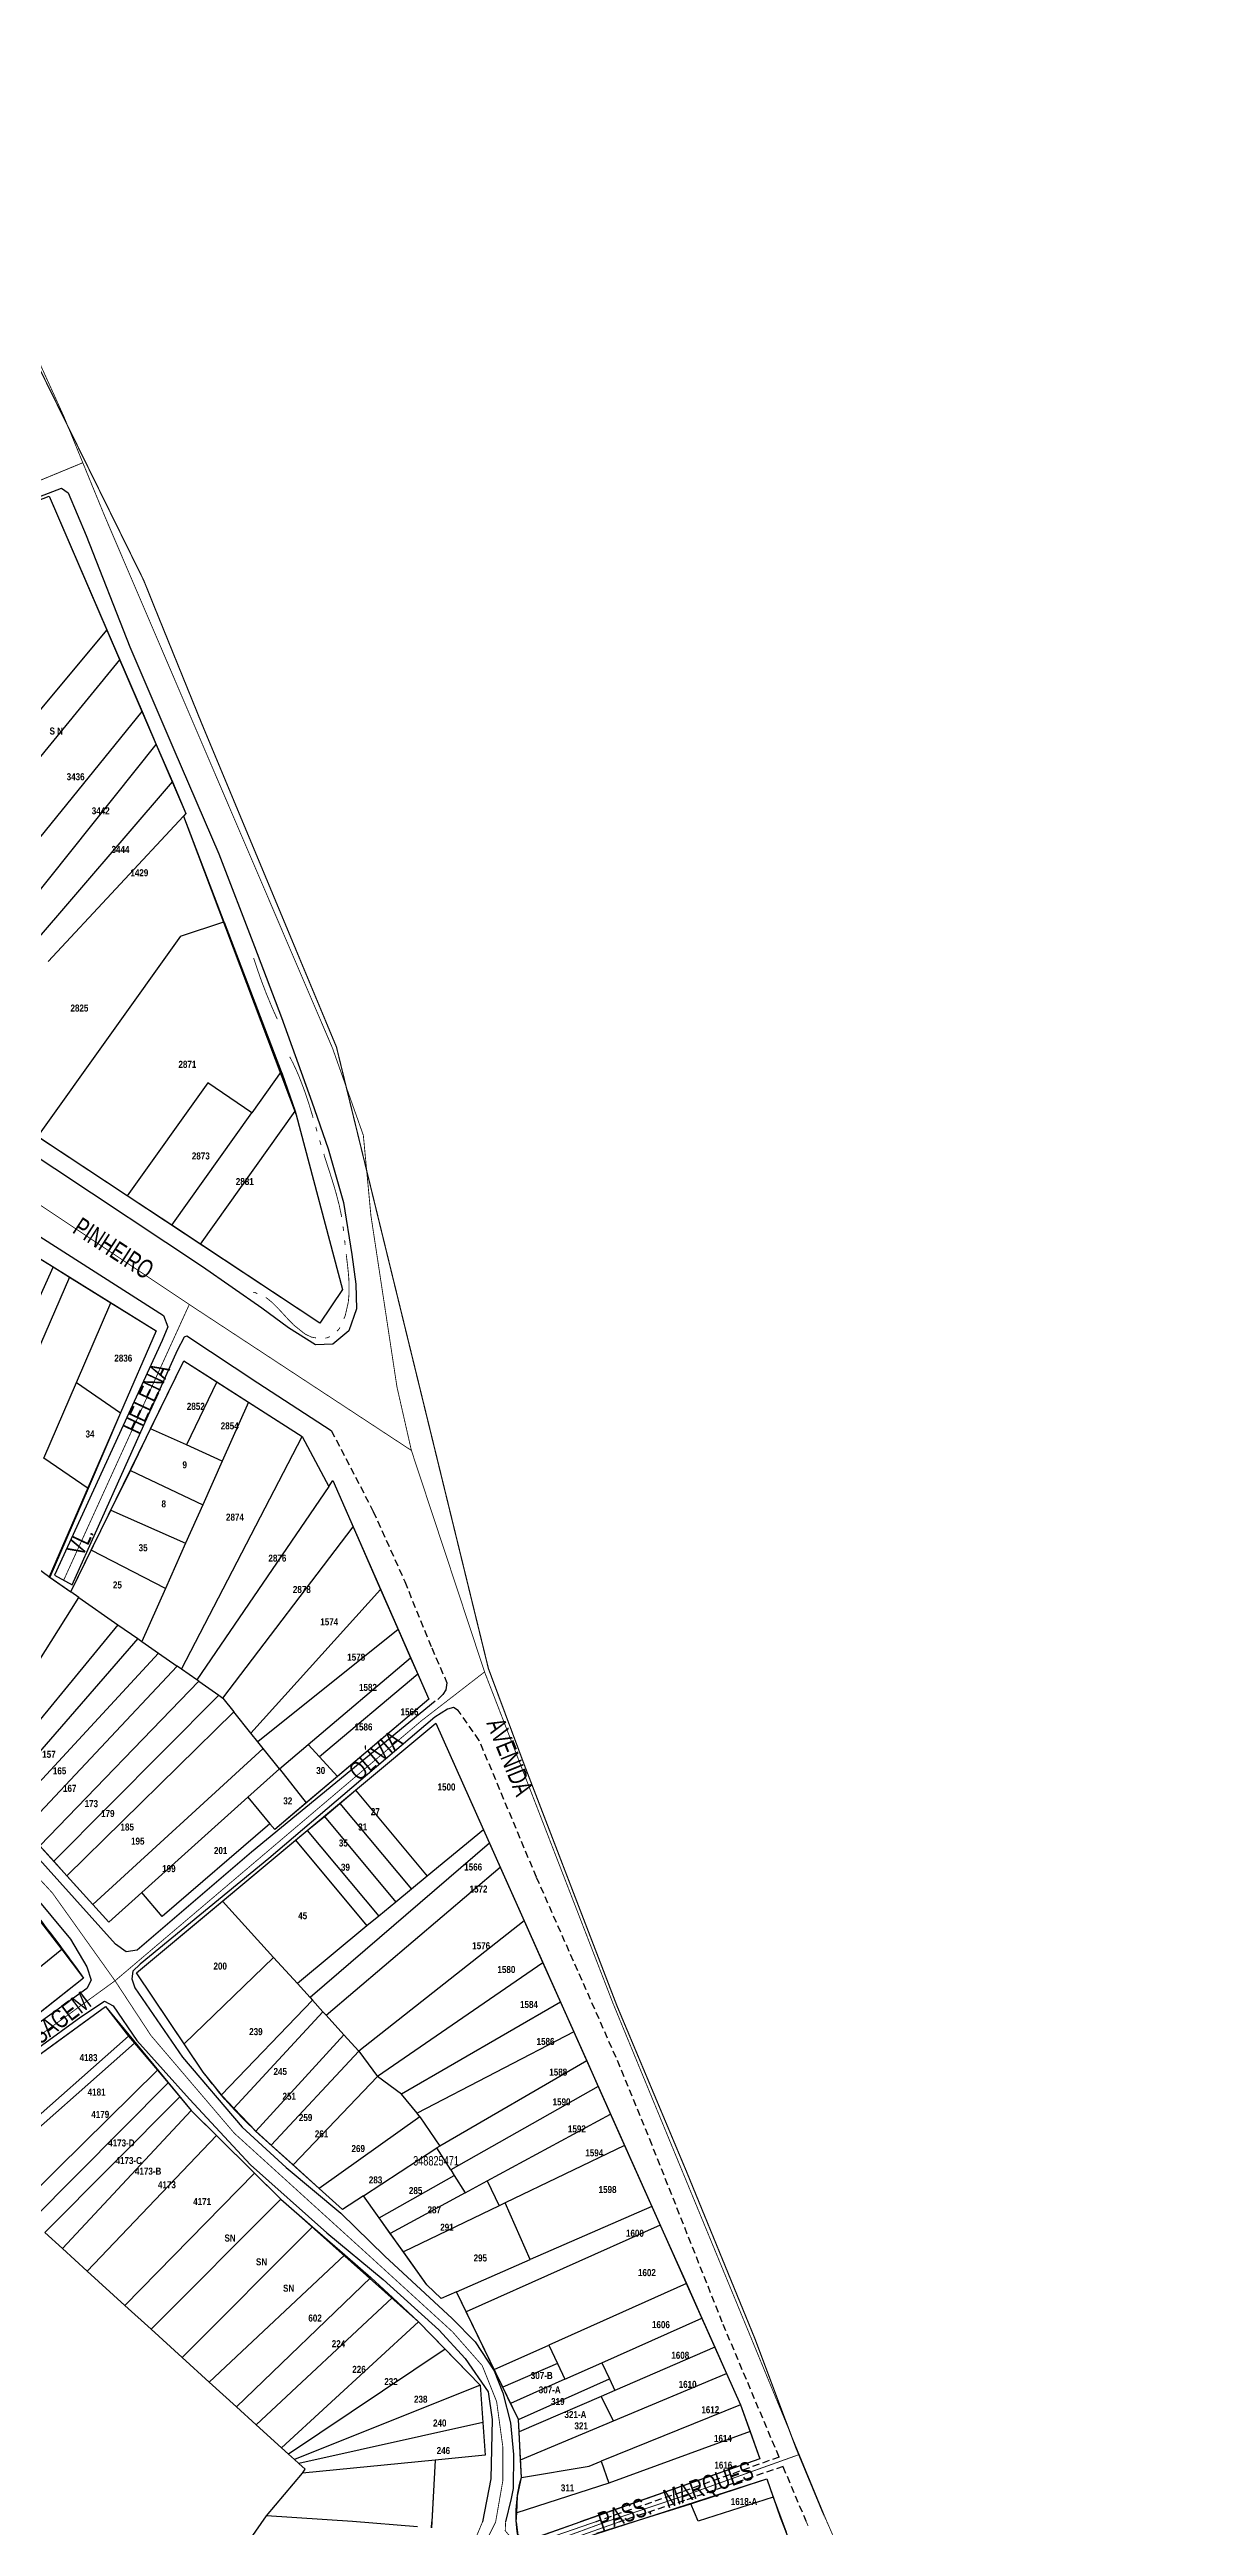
# Model space of a CAD drawing. Extents: x 203136 to 205923, y 4839890 to 4842982.
# Drawn here: x 205554 to 205796, y 4841048 to 4841577 of the extents above; entities that cross this region are included whole.
import ezdxf
from ezdxf.enums import TextEntityAlignment as Align

# ---------------------------------------------------------------- set-up
doc = ezdxf.new("R2010")
doc.units = 0
doc.header["$LTSCALE"] = 1.5
doc.header["$MEASUREMENT"] = 0
doc.linetypes.add('TRACO_15', pattern=[3, 2, -1])
for name, color, linetype in [('CD_MALHA_LOTES', 40, 'CONTINUOUS'), ('CD_TXT_QUADRA', 7, 'CONTINUOUS'), ('HD-VALAS-DRENOS', 170, 'CONTINUOUS'), ('LM-LIM-SETOR-FISCAL', 7, 'CONTINUOUS'), ('RU-QUADRAS', 210, 'CONTINUOUS'), ('SV-EIXO-RUA-N-PAV', 6, 'CONTINUOUS'), ('SV-EIXO-RUA-PAV', 20, 'CONTINUOUS'), ('SV-RUA-PAVIM-S-GUIA-C-GUIA', 7, 'CONTINUOUS'), ('SV-TXT-RUA-PAV-S-GUIA-C-GUIA', 7, 'CONTINUOUS'), ('Th_NmrPort', 1, 'CONTINUOUS')]:
    doc.layers.add(name, color=color, linetype=linetype)
doc.styles.add('3488-25-2D_TXT$0$ARIAL', font='ARIAL.TTF')
doc.styles.add('ARIAL', font='ARIAL.TTF')
doc.styles.get("Standard").update_dxf_attribs({"font": 'swisscbo.ttf'})
doc.linetypes.add('Limite', pattern='A,20,-3,[130,ltypeshp.shx,S=6.35,R=0,X=0,Y=0],-3,20', length=46)

msp = doc.modelspace()

# ---------------------------------------------------------------- linework, layer by layer
at = {"layer": 'CD_MALHA_LOTES', "linetype": 'Continuous'}
for p, q in [((205553.97, 4841481.73), (205566.27, 4841453.2)), ((205566.27, 4841453.2), (205549.13, 4841432.65)), ((205566.27, 4841453.2), (205569.02, 4841446.8)), ((205539.4, 4841410.57), (205569.02, 4841446.8)), ((205569.02, 4841446.8), (205573.81, 4841435.71)), ((205545.25, 4841400.5), (205573.81, 4841435.71)), ((205573.81, 4841435.71), (205576.83, 4841428.7)), ((205544.88, 4841388.62), (205576.83, 4841428.7)), ((205576.83, 4841428.7), (205580.27, 4841420.72)), ((205549.79, 4841385.18), (205580.27, 4841420.72)), ((205580.27, 4841420.72), (205583.17, 4841413.97)), ((205583.17, 4841413.97), (205582.65, 4841413.41)), ((205553.77, 4841382.4), (205582.65, 4841413.41)), ((205582.65, 4841413.41), (205591.26, 4841390.85)), ((205582, 4841387.76), (205551.48, 4841345.03)), ((205582, 4841387.76), (205591.26, 4841390.85)), ((205591.26, 4841390.85), (205591.3, 4841390.75)), ((205591.3, 4841390.75), (205603.52, 4841358.89)), ((205587.8, 4841356.51), (205570.62, 4841332.39)), ((205597.25, 4841350.1), (205587.8, 4841356.51)), ((205603.52, 4841358.89), (205597.25, 4841350.1)), ((205603.52, 4841358.89), (205603.69, 4841358.44)), ((205603.69, 4841358.44), (205606.45, 4841350.44)), ((205580.16, 4841326.1), (205597.25, 4841350.1)), ((205586.24, 4841322.08), (205606.45, 4841350.44)), ((205606.45, 4841350.44), (205606.71, 4841349.68)), ((205570.62, 4841332.39), (205551.48, 4841345.03)), ((205606.71, 4841349.68), (205616.57, 4841312.39)), ((205580.16, 4841326.1), (205570.62, 4841332.39)), ((205586.24, 4841322.08), (205580.16, 4841326.1)), ((205545.45, 4841323.01), (205554.8, 4841317.2)), ((205611.76, 4841305.23), (205586.24, 4841322.08)), ((205554.8, 4841317.2), (205532.13, 4841267.01)), ((205558.29, 4841315.03), (205536.18, 4841264.06)), ((205554.8, 4841317.2), (205558.29, 4841315.03)), ((205558.29, 4841315.03), (205567.15, 4841309.52)), ((205559.79, 4841292.5), (205567.15, 4841309.52)), ((205567.15, 4841309.52), (205576.78, 4841303.54)), ((205616.57, 4841312.39), (205611.76, 4841305.23)), ((205576.78, 4841303.54), (205569.22, 4841286.04)), ((205552.83, 4841276.38), (205559.79, 4841292.5)), ((205559.79, 4841292.5), (205569.22, 4841286.04)), ((205575.61, 4841282.63), (205582.71, 4841297.16)), ((205582.71, 4841297.16), (205589.76, 4841292.66)), ((205589.76, 4841292.66), (205583.26, 4841279.2)), ((205589.76, 4841292.66), (205596.5, 4841288.35)), ((205596.5, 4841288.35), (205590.91, 4841275.77)), ((205596.5, 4841288.35), (205607.98, 4841281.02)), ((205569.22, 4841286.04), (205562.26, 4841269.93)), ((205571.29, 4841273.78), (205575.61, 4841282.63)), ((205583.26, 4841279.2), (205575.61, 4841282.63)), ((205562.26, 4841269.93), (205552.83, 4841276.38)), ((205582.18, 4841231.37), (205607.98, 4841281.02)), ((205590.91, 4841275.77), (205583.26, 4841279.2)), ((205607.98, 4841281.02), (205613.68, 4841270.36)), ((205567.14, 4841265.28), (205571.29, 4841273.78)), ((205571.29, 4841273.78), (205586.75, 4841266.44)), ((205590.91, 4841275.77), (205586.75, 4841266.44)), ((205613.68, 4841270.36), (205614.53, 4841271.59)), ((205614.53, 4841271.59), (205618.85, 4841261.74)), ((205562.26, 4841269.93), (205554.07, 4841250.99)), ((205586.75, 4841266.44), (205583.09, 4841258.21)), ((205613.68, 4841270.36), (205585.47, 4841229.08)), ((205562.96, 4841256.72), (205567.14, 4841265.28)), ((205567.14, 4841265.28), (205583.09, 4841258.21)), ((205591.04, 4841225.19), (205618.85, 4841261.74)), ((205618.85, 4841261.74), (205624.72, 4841248.36)), ((205558.61, 4841247.82), (205562.96, 4841256.72)), ((205578.8, 4841248.58), (205562.96, 4841256.72)), ((205583.09, 4841258.21), (205578.8, 4841248.58)), ((205550.81, 4841253.37), (205554.07, 4841250.99)), ((205554.07, 4841250.99), (205558.61, 4841247.82)), ((205537.19, 4841209.98), (205560.28, 4841246.66)), ((205560.28, 4841246.66), (205558.61, 4841247.82)), ((205560.28, 4841246.66), (205568.63, 4841240.83)), ((205578.8, 4841248.58), (205573.76, 4841237.25)), ((205624.72, 4841248.36), (205597.04, 4841217.67)), ((205624.72, 4841248.36), (205628.47, 4841239.82)), ((205568.63, 4841240.83), (205540.37, 4841206.47)), ((205568.63, 4841240.83), (205572.86, 4841237.88)), ((205628.47, 4841239.82), (205598.52, 4841215.81)), ((205628.47, 4841239.82), (205631.13, 4841233.75)), ((205572.86, 4841237.88), (205542.99, 4841203.56)), ((205545.72, 4841200.54), (205577.28, 4841234.79)), ((205572.86, 4841237.88), (205573.76, 4841237.25)), ((205573.76, 4841237.25), (205577.28, 4841234.79)), ((205577.28, 4841234.79), (205581.29, 4841232)), ((205581.29, 4841232), (205548.7, 4841197.24)), ((205551.95, 4841193.66), (205585.9, 4841228.78)), ((205582.18, 4841231.37), (205581.29, 4841232)), ((205585.47, 4841229.08), (205582.18, 4841231.37)), ((205585.9, 4841228.78), (205585.47, 4841229.08)), ((205585.9, 4841228.78), (205590.21, 4841225.77)), ((205609.28, 4841215.29), (205631.13, 4841233.75)), ((205632.66, 4841230.27), (205611.65, 4841212.67)), ((205631.13, 4841233.75), (205632.66, 4841230.27)), ((205632.66, 4841230.27), (205635, 4841224.94)), ((205590.21, 4841225.77), (205554.93, 4841190.36)), ((205590.21, 4841225.77), (205591.04, 4841225.19)), ((205591.04, 4841225.19), (205593.41, 4841222.22)), ((205635, 4841224.94), (205615.48, 4841208.44)), ((205593.41, 4841222.22), (205557.74, 4841187.25)), ((205597.04, 4841217.67), (205593.41, 4841222.22)), ((205619.39, 4841205.5), (205636.53, 4841219.79)), ((205636.53, 4841219.79), (205646.68, 4841197.09)), ((205599.64, 4841214.41), (205563.29, 4841181.11)), ((205598.52, 4841215.81), (205597.04, 4841217.67)), ((205599.64, 4841214.41), (205598.52, 4841215.81)), ((205603.1, 4841210.07), (205599.64, 4841214.41)), ((205603.1, 4841210.07), (205609.28, 4841215.29)), ((205611.65, 4841212.67), (205609.28, 4841215.29)), ((205615.48, 4841208.44), (205611.65, 4841212.67)), ((205596.36, 4841204.02), (205603.1, 4841210.07)), ((205603.1, 4841210.07), (205608.86, 4841202.85)), ((205615.48, 4841208.44), (205608.86, 4841202.85)), ((205573.76, 4841183.7), (205596.36, 4841204.02)), ((205596.36, 4841204.02), (205601.09, 4841198.37)), ((205608.86, 4841202.85), (205602.12, 4841197.15)), ((205612.71, 4841199.93), (205616, 4841202.68)), ((205616, 4841202.68), (205619.39, 4841205.5)), ((205616, 4841202.68), (205631.28, 4841184.36)), ((205619.39, 4841205.5), (205634.68, 4841187.17)), ((205601.09, 4841198.37), (205578.08, 4841178.55)), ((205602.12, 4841197.15), (205601.09, 4841198.37)), ((205606.57, 4841194.82), (205609.07, 4841196.9)), ((205609.07, 4841196.9), (205612.71, 4841199.93)), ((205609.07, 4841196.9), (205624.31, 4841178.61)), ((205612.71, 4841199.93), (205627.97, 4841181.63)), ((205646.68, 4841197.09), (205634.68, 4841187.17)), ((205646.68, 4841197.09), (205647.95, 4841194.24)), ((205554.93, 4841190.36), (205551.95, 4841193.66)), ((205590.98, 4841181.82), (205606.57, 4841194.82)), ((205606.57, 4841194.82), (205621.81, 4841176.54)), ((205647.95, 4841194.24), (205609.68, 4841161.25)), ((205647.95, 4841194.24), (205650.24, 4841189.12)), ((205557.74, 4841187.25), (205554.93, 4841190.36)), ((205563.29, 4841181.11), (205557.74, 4841187.25)), ((205613.11, 4841157.47), (205650.24, 4841189.12)), ((205634.68, 4841187.17), (205631.28, 4841184.36)), ((205650.24, 4841189.12), (205655.36, 4841177.67)), ((205566.69, 4841177.35), (205563.29, 4841181.11)), ((205573.76, 4841183.7), (205566.69, 4841177.35)), ((205572.63, 4841166.53), (205590.98, 4841181.82)), ((205578.08, 4841178.55), (205573.76, 4841183.7)), ((205590.98, 4841181.82), (205601.88, 4841169.83)), ((205627.97, 4841181.63), (205624.31, 4841178.61)), ((205631.28, 4841184.36), (205627.97, 4841181.63)), ((205552.1, 4841177.45), (205556.66, 4841171.49)), ((205621.81, 4841176.54), (205606.94, 4841164.25)), ((205655.36, 4841177.67), (205620.05, 4841149.82)), ((205624.31, 4841178.61), (205621.81, 4841176.54)), ((205655.36, 4841177.67), (205659.37, 4841168.7)), ((205556.66, 4841171.49), (205530.78, 4841150.6)), ((205556.66, 4841171.49), (205561.31, 4841165.41)), ((205561.31, 4841165.41), (205536.45, 4841145.76)), ((205582.79, 4841151.42), (205572.63, 4841166.53)), ((205601.88, 4841169.83), (205582.79, 4841151.42)), ((205606.94, 4841164.25), (205601.88, 4841169.83)), ((205659.37, 4841168.7), (205624.05, 4841144.41)), ((205659.37, 4841168.7), (205663.15, 4841160.25)), ((205590.74, 4841140.47), (205610.17, 4841160.71)), ((205606.94, 4841164.25), (205609.68, 4841161.25)), ((205609.68, 4841161.25), (205610.17, 4841160.71)), ((205610.17, 4841160.71), (205612.4, 4841158.25)), ((205663.15, 4841160.25), (205629.16, 4841140.61)), ((205663.15, 4841160.25), (205665.97, 4841153.94)), ((205538.7, 4841139.51), (205565.95, 4841159.32)), ((205565.95, 4841159.32), (205570.93, 4841153.05)), ((205612.4, 4841158.25), (205593.41, 4841137.62)), ((205612.4, 4841158.25), (205613.11, 4841157.47)), ((205613.11, 4841157.47), (205616.88, 4841153.33)), ((205539.92, 4841123.01), (205572.18, 4841151.56)), ((205570.93, 4841153.05), (205546.65, 4841131.57)), ((205570.93, 4841153.05), (205572.18, 4841151.56)), ((205572.18, 4841151.56), (205577.06, 4841145.75)), ((205586.86, 4841145.37), (205582.79, 4841151.42)), ((205616.88, 4841153.33), (205598.1, 4841132.72)), ((205601.38, 4841129.76), (205620.05, 4841149.82)), ((205620.05, 4841149.82), (205616.88, 4841153.33)), ((205620.05, 4841149.82), (205624.05, 4841144.41)), ((205665.97, 4841153.94), (205632.52, 4841136.56)), ((205665.97, 4841153.94), (205668.74, 4841147.73)), ((205577.06, 4841145.75), (205555.86, 4841124.87)), ((205577.06, 4841145.75), (205579.33, 4841143.06)), ((205590.74, 4841140.47), (205586.86, 4841145.37)), ((205624.05, 4841144.41), (205606.03, 4841125.57)), ((205629.16, 4841140.61), (205624.05, 4841144.41)), ((205668.74, 4841147.73), (205637.35, 4841129.56)), ((205668.74, 4841147.73), (205671.17, 4841142.3)), ((205579.33, 4841143.06), (205550.16, 4841113.71)), ((205581.82, 4841140.1), (205553.02, 4841111.11)), ((205579.33, 4841143.06), (205581.82, 4841140.1)), ((205581.82, 4841140.1), (205584.3, 4841137.15)), ((205590.94, 4841140.22), (205590.74, 4841140.47)), ((205593.41, 4841137.62), (205590.94, 4841140.22)), ((205632.52, 4841136.56), (205629.16, 4841140.61)), ((205671.17, 4841142.3), (205639.7, 4841124.46)), ((205671.17, 4841142.3), (205673.82, 4841136.37)), ((205584.3, 4841137.15), (205556.79, 4841107.69)), ((205584.3, 4841137.15), (205589.66, 4841131.85)), ((205598.1, 4841132.72), (205593.41, 4841137.62)), ((205633.06, 4841135.78), (205611.61, 4841120.53)), ((205633.06, 4841135.78), (205632.52, 4841136.56)), ((205633.06, 4841135.78), (205637.35, 4841129.56)), ((205647.46, 4841122.11), (205673.82, 4841136.37)), ((205673.82, 4841136.37), (205676.81, 4841129.69)), ((205589.66, 4841131.85), (205562.08, 4841102.88)), ((205589.66, 4841131.85), (205597.8, 4841123.81)), ((205601.38, 4841129.76), (205598.1, 4841132.72)), ((205606.03, 4841125.57), (205601.38, 4841129.76)), ((205621.04, 4841118.97), (205636.73, 4841129.17)), ((205637.35, 4841129.56), (205636.73, 4841129.17)), ((205639.7, 4841124.46), (205636.73, 4841129.17)), ((205676.81, 4841129.69), (205651.34, 4841117.44)), ((205676.81, 4841129.69), (205682.64, 4841116.64)), ((205555.86, 4841124.87), (205547.3, 4841116.31)), ((205597.8, 4841123.81), (205570.12, 4841095.57)), ((205597.8, 4841123.81), (205603.44, 4841118.24)), ((205611.61, 4841120.53), (205606.03, 4841125.57)), ((205624.38, 4841114.28), (205640.45, 4841123.25)), ((205639.7, 4841124.46), (205640.45, 4841123.25)), ((205640.45, 4841123.25), (205642.77, 4841119.58)), ((205575.74, 4841090.46), (205603.44, 4841118.24)), ((205603.44, 4841118.24), (205610.17, 4841112.36)), ((205616.57, 4841116.06), (205611.61, 4841120.53)), ((205621.04, 4841118.97), (205616.57, 4841116.06)), ((205624.38, 4841114.28), (205621.04, 4841118.97)), ((205642.77, 4841119.58), (205626.78, 4841110.93)), ((205642.77, 4841119.58), (205647.46, 4841122.11)), ((205647.46, 4841122.11), (205650.02, 4841116.8)), ((205610.17, 4841112.36), (205582.34, 4841084.46)), ((205610.17, 4841112.36), (205617.05, 4841106.37)), ((205626.78, 4841110.93), (205624.38, 4841114.28)), ((205650.02, 4841116.8), (205629.6, 4841106.98)), ((205684.43, 4841112.65), (205643.01, 4841094.17)), ((205651.34, 4841117.44), (205650.02, 4841116.8)), ((205656.65, 4841105.32), (205651.34, 4841117.44)), ((205682.64, 4841116.64), (205656.65, 4841105.32)), ((205682.64, 4841116.64), (205684.43, 4841112.65)), ((205684.43, 4841112.65), (205689.99, 4841100.2)), ((205556.79, 4841107.69), (205553.02, 4841111.11)), ((205562.08, 4841102.88), (205556.79, 4841107.69)), ((205629.6, 4841106.98), (205626.78, 4841110.93)), ((205634.61, 4841099.95), (205629.6, 4841106.98)), ((205570.12, 4841095.57), (205562.08, 4841102.88)), ((205617.05, 4841106.37), (205588.15, 4841079.18)), ((205617.05, 4841106.37), (205622.62, 4841101.51)), ((205640.93, 4841098.47), (205656.65, 4841105.32)), ((205593.97, 4841073.89), (205622.62, 4841101.51)), ((205627.23, 4841097.22), (205598.17, 4841070.07)), ((205622.62, 4841101.51), (205627.23, 4841097.22)), ((205627.23, 4841097.22), (205632.83, 4841092.03)), ((205637.67, 4841097.05), (205634.61, 4841099.95)), ((205640.93, 4841098.47), (205637.67, 4841097.05)), ((205643.01, 4841094.17), (205640.93, 4841098.47)), ((205689.99, 4841100.2), (205660.6, 4841087.08)), ((205689.99, 4841100.2), (205693.29, 4841092.82)), ((205575.74, 4841090.46), (205570.12, 4841095.57)), ((205603.55, 4841065.18), (205632.83, 4841092.03)), ((205632.83, 4841092.03), (205638.52, 4841086.2)), ((205648.96, 4841081.89), (205643.01, 4841094.17)), ((205671.93, 4841083.29), (205693.29, 4841092.82)), ((205693.29, 4841092.82), (205696.06, 4841086.63)), ((205582.34, 4841084.46), (205575.74, 4841090.46)), ((205638.52, 4841086.2), (205605.08, 4841063.79)), ((205638.52, 4841086.2), (205645.97, 4841078.56)), ((205648.96, 4841081.89), (205660.6, 4841087.08)), ((205660.6, 4841087.08), (205662.45, 4841083.19)), ((205696.06, 4841086.63), (205674.74, 4841077.4)), ((205696.06, 4841086.63), (205698.58, 4841080.99)), ((205588.15, 4841079.18), (205582.34, 4841084.46)), ((205650.8, 4841078.09), (205648.96, 4841081.89)), ((205662.45, 4841083.19), (205650.8, 4841078.09)), ((205662.45, 4841083.19), (205664.07, 4841079.78)), ((205664.07, 4841079.78), (205671.93, 4841083.29)), ((205671.93, 4841083.29), (205673.56, 4841079.88)), ((205674.47, 4841070.92), (205698.58, 4841080.99)), ((205698.58, 4841080.99), (205701.54, 4841074.36)), ((205593.97, 4841073.89), (205588.15, 4841079.18)), ((205645.97, 4841078.56), (205606.33, 4841062.65)), ((205645.97, 4841078.56), (205646.54, 4841070.55)), ((205652.48, 4841074.61), (205650.8, 4841078.09)), ((205664.07, 4841079.78), (205652.48, 4841074.61)), ((205654.13, 4841071.21), (205673.56, 4841079.88)), ((205671.82, 4841076.14), (205654.27, 4841068.54)), ((205674.74, 4841077.4), (205671.82, 4841076.14)), ((205674.47, 4841070.92), (205671.82, 4841076.14)), ((205673.56, 4841079.88), (205674.74, 4841077.4)), ((205598.17, 4841070.07), (205593.97, 4841073.89)), ((205603.55, 4841065.18), (205598.17, 4841070.07)), ((205646.54, 4841070.55), (205607.29, 4841061.78)), ((205646.54, 4841070.55), (205647.03, 4841063.59)), ((205654.13, 4841071.21), (205652.48, 4841074.61)), ((205654.27, 4841068.54), (205654.13, 4841071.21)), ((205654.59, 4841062.61), (205674.47, 4841070.92)), ((205701.54, 4841074.36), (205671.82, 4841062.28)), ((205701.54, 4841074.36), (205703.6, 4841068.62)), ((205605.08, 4841063.79), (205603.55, 4841065.18)), ((205654.59, 4841062.61), (205654.27, 4841068.54)), ((205703.6, 4841068.62), (205673.41, 4841057.59)), ((205703.6, 4841068.62), (205705.66, 4841062.78)), ((205600.37, 4841050.67), (205608.02, 4841059.74)), ((205606.33, 4841062.65), (205605.08, 4841063.79)), ((205607.29, 4841061.78), (205606.33, 4841062.65)), ((205608.58, 4841060.61), (205607.29, 4841061.78)), ((205636.4, 4841062.54), (205608.02, 4841059.74)), ((205608.02, 4841059.74), (205608.58, 4841060.61)), ((205636.4, 4841062.54), (205635.66, 4841049.33)), ((205647.03, 4841063.59), (205636.4, 4841062.54)), ((205654.8, 4841058.83), (205654.59, 4841062.61)), ((205654.8, 4841058.83), (205669.22, 4841061.22)), ((205705.66, 4841062.78), (205667.3, 4841049.33)), ((205669.22, 4841061.22), (205671.82, 4841062.28)), ((205671.82, 4841062.28), (205673.41, 4841057.59)), ((205673.41, 4841057.59), (205653.81, 4841051.32)), ((205653.81, 4841051.32), (205653.93, 4841054.84)), ((205653.93, 4841054.84), (205654.8, 4841058.83)), ((205690.95, 4841053.23), (205707.16, 4841058.56)), ((205708.53, 4841054.66), (205692.54, 4841049.5)), ((205707.16, 4841058.56), (205708.53, 4841054.66)), ((205708.53, 4841054.66), (205711.31, 4841047.18)), ((205618.71, 4841049.45), (205600.37, 4841050.67)), ((205653.64, 4841049.33), (205653.81, 4841051.32)), ((205670.9, 4841046.98), (205690.95, 4841053.23)), ((205692.54, 4841049.5), (205690.95, 4841053.23))]:
    msp.add_line(p, q, dxfattribs=at)
at = {"layer": 'CD_MALHA_LOTES', "linetype": 'Continuous', "flags": 128}
for points in [[(205593.03, 4841040.09), (205600.37, 4841050.67)], [(205632.61, 4841048.27), (205618.71, 4841049.45)], [(205635.57, 4841048.06), (205635.66, 4841049.33)], [(205653.64, 4841049.33), (205654.02, 4841046.54), (205657.11, 4841045.75), (205667.3, 4841049.33)]]:
    msp.add_lwpolyline(points, dxfattribs=at)
at = {"layer": 'HD-VALAS-DRENOS', "const_width": 0.18}
for points in [[(205597.848756, 4841382.385613), (205597.609138, 4841383.137233)], [(205597.915085, 4841382.185195), (205597.848756, 4841382.385613)], [(205598.320355, 4841380.960636), (205597.915085, 4841382.185195)], [(205598.557239, 4841380.29119), (205598.320355, 4841380.960636)], [(205599.320978, 4841378.132829), (205598.557239, 4841380.29119)], [(205599.575346, 4841377.469425), (205599.320978, 4841378.132829)], [(205600.290734, 4841375.603662), (205599.575346, 4841377.469425)], [(205600.291417, 4841375.60201), (205600.290734, 4841375.603662)], [(205601.437085, 4841372.832065), (205600.291417, 4841375.60201)], [(205601.438078, 4841372.829797), (205601.437085, 4841372.832065)], [(205602.038972, 4841371.457341), (205601.438078, 4841372.829797)], [(205602.246468, 4841371.00049), (205602.038972, 4841371.457341)], [(205602.66, 4841370.09), (205602.246468, 4841371.00049)], [(205605.32, 4841362.05), (205605.778301, 4841361.161203)], [(205605.778301, 4841361.161203), (205606.015491, 4841360.701212)], [(205606.015491, 4841360.701212), (205606.648839, 4841359.360858)], [(205606.648839, 4841359.360858), (205606.660209, 4841359.336797)], [(205606.660209, 4841359.336797), (205607.04813, 4841358.444048)], [(205607.04813, 4841358.444048), (205607.259245, 4841357.958193)], [(205607.259245, 4841357.958193), (205608.150885, 4841355.654465)], [(205608.150885, 4841355.654465), (205608.34065, 4841355.164173)], [(205608.34065, 4841355.164173), (205609.134459, 4841352.820702)], [(205609.134459, 4841352.820702), (205609.300453, 4841352.330657)], [(205609.300453, 4841352.330657), (205609.740697, 4841350.914923)], [(205609.740697, 4841350.914923), (205609.891481, 4841350.430033)], [(205609.891481, 4841350.430033), (205610.313686, 4841348.998802)], [(205610.877191, 4841347.079833), (205611.155343, 4841346.119296)], [(205611.714057, 4841344.198926), (205611.99708, 4841343.239813)], [(205612.583372, 4841341.327699), (205612.884038, 4841340.373969)], [(205612.884038, 4841340.373969), (205612.902851, 4841340.314294)], [(205612.902851, 4841340.314294), (205613.190657, 4841339.422138)], [(205613.190657, 4841339.422138), (205613.365321, 4841338.880705)], [(205613.365321, 4841338.880705), (205613.806552, 4841337.519332)], [(205613.806552, 4841337.519332), (205613.829749, 4841337.447761)], [(205613.829749, 4841337.447761), (205614.11155, 4841336.566979)], [(205614.11155, 4841336.566979), (205614.288476, 4841336.01399)], [(205614.288476, 4841336.01399), (205614.708917, 4841334.658292)], [(205614.708917, 4841334.658292), (205614.733842, 4841334.57792)], [(205614.733842, 4841334.57792), (205614.99275, 4841333.699426)], [(205614.99275, 4841333.699426), (205615.158188, 4841333.138079)], [(205615.158188, 4841333.138079), (205615.767192, 4841330.801354)], [(205615.767192, 4841330.801354), (205615.913182, 4841330.241193)], [(205615.913182, 4841330.241193), (205616.199138, 4841328.849133)], [(205616.199138, 4841328.849133), (205616.39, 4841327.92)], [(205616.39, 4841327.92), (205616.397343, 4841327.86906)], [(205616.68268, 4841325.889519), (205616.816586, 4841324.960544)], [(205616.816586, 4841324.960544), (205616.823453, 4841324.899505)], [(205617.043251, 4841322.911629), (205617.142224, 4841321.974493)], [(205617.142224, 4841321.974493), (205617.148483, 4841321.917182)], [(205617.371201, 4841319.929642), (205617.489431, 4841318.940825)], [(205617.489431, 4841318.940825), (205617.609316, 4841317.943868)], [(205617.609316, 4841317.943868), (205617.669705, 4841317.441666)], [(205617.669705, 4841317.441666), (205617.828799, 4841315.955979)], [(205617.828799, 4841315.955979), (205617.830154, 4841315.943326)], [(205617.830154, 4841315.943326), (205617.909026, 4841314.959207)], [(205617.909026, 4841314.959207), (205617.950107, 4841314.446611)], [(205617.950107, 4841314.446611), (205617.979866, 4841311.961029)], [(205597.802588, 4841311.779132), (205597.449024, 4841311.772357)], [(205598.389295, 4841311.507892), (205597.802588, 4841311.779132)], [(205600.363655, 4841310.59513), (205600.204682, 4841310.668625)], [(205601.001442, 4841310.072041), (205600.363655, 4841310.59513)], [(205601.555355, 4841309.617743), (205601.001442, 4841310.072041)], [(205601.757502, 4841309.41881), (205601.555355, 4841309.617743)], [(205602.713649, 4841308.477867), (205601.757502, 4841309.41881)], [(205603.161877, 4841307.995446), (205602.713649, 4841308.477867)], [(205603.857899, 4841307.246328), (205603.161877, 4841307.995446)], [(205617.82306, 4841309.684943), (205617.217017, 4841307.036976)], [(205617.848939, 4841309.967325), (205617.82306, 4841309.684943)], [(205617.985849, 4841311.461269), (205617.848939, 4841309.967325)], [(205617.979866, 4841311.961029), (205617.985849, 4841311.461269)], [(205604.518867, 4841306.526249), (205603.857899, 4841307.246328)], [(205605.007466, 4841305.993953), (205604.518867, 4841306.526249)], [(205605.201322, 4841305.795452), (205605.007466, 4841305.993953)], [(205606.181712, 4841304.791568), (205605.201322, 4841305.795452)], [(205606.648038, 4841304.419117), (205606.181712, 4841304.791568)], [(205608.55799, 4841302.89365), (205606.648038, 4841304.419117)], [(205609.058273, 4841302.651914), (205608.55799, 4841302.89365)], [(205609.913842, 4841302.238506), (205609.058273, 4841302.651914)], [(205615.897017, 4841304.005208), (205615.425125, 4841303.504647)], [(205616.026601, 4841304.289106), (205615.897017, 4841304.005208)], [(205617.152821, 4841306.756484), (205616.857068, 4841306.108535)], [(205617.217017, 4841307.036976), (205617.152821, 4841306.756484)], [(205609.962698, 4841302.228923), (205609.913842, 4841302.238506)], [(205610.943997, 4841302.036434), (205609.962698, 4841302.228923)], [(205613.228503, 4841302.042476), (205612.923507, 4841302.011896)], [(205613.864994, 4841302.31777), (205613.228503, 4841302.042476)]]:
    msp.add_lwpolyline(points, dxfattribs=at)
at = {"layer": 'LM-LIM-SETOR-FISCAL', "linetype": 'Limite', "ltscale": 0.1, "flags": 128}
msp.add_lwpolyline([(203469.377234, 4841362.89061, 0.25, 0.25, 0), (203519.491753, 4841421.251163, 0.25, 0.25, 0), (203539.040039, 4841445.453803, 0.25, 0.25, 0), (203552.611299, 4841461.387824, 0.25, 0.25, 0), (203566.238133, 4841484.68956, 0.25, 0.25, 0), (203609.99, 4841529.19, 0.25, 0.25, 0), (203632, 4841555.03, 0.25, 0.25, 0), (203660.44, 4841587.64, 0.25, 0.25, 0), (203674.06, 4841602.04, 0.25, 0.25, 0), (203710.04, 4841645.13, 0.25, 0.25, 0), (203742.06, 4841682.63, 0.25, 0.25, 0), (203749.59, 4841692.3, 0.25, 0.25, 0), (203765.8, 4841714.59, 0.25, 0.25, 0), (203770.437717, 4841723.305383, 0.25, 0.25, 0), (203714.413653, 4841762.64358, 0.25, 0.25, 0), (203723.585168, 4841777.541949, 0.25, 0.25, 0), (203744.064325, 4841808.260684, 0.25, 0.25, 0), (203754.769339, 4841823.620052, 0.25, 0.25, 0), (203763.612611, 4841832.928759, 0.25, 0.25, 0), (203773.572638, 4841842.432366, 0.25, 0.25, 0), (203784.091768, 4841852.942481, 0.25, 0.25, 0), (203799.86552, 4841866.904972, 0.25, 0.25, 0), (203809.371409, 4841877.624378, 0.25, 0.25, 0), (203820.293068, 4841888.950542, 0.25, 0.25, 0), (203834.046268, 4841882.073942, 0.25, 0.25, 0), (204046.7661, 4842201.182221, 0.25, 0.25, 0), (204178.512752, 4842399.235913, 0.25, 0.25, 0), (204339.269682, 4842642.311478, 0.25, 0.25, 0), (204394.703106, 4842727.956118, 0.25, 0.25, 0), (204455.679872, 4842818.312599, 0.25, 0.25, 0), (204552.409898, 4842958.280115, 0.18, 0.18, 0), (204552.411197, 4842958.281995, 0.25, 0.25, 0), (204552.409898, 4842958.280115, 0.25, 0.25, 0), (204552.41, 4842958.28, 0.25, 0.25, 0), (204636.88, 4842865.48, 0.25, 0.25, 0), (204802.20702, 4842671.508044, 0.25, 0.25, 0), (204837.727029, 4842630.149129, 0.25, 0.25, 0), (205008.271732, 4842430.409897, 0.25, 0.25, 0), (205138.673959, 4842279.328213, 0.25, 0.25, 0), (205174.437256, 4842238.699161, 0.25, 0.25, 0), (205203.631784, 4842204.152303, 0.25, 0.25, 0), (205240.124945, 4842163.766539, 0.25, 0.25, 0), (205267.85, 4842136.34, 0.25, 0.25, 0), (205295.915353, 4842071.881893, 0.25, 0.25, 0), (205307.647026, 4842046.742594, 0.25, 0.25, 0), (205351.13, 4841954.04, 0.25, 0.25, 0), (205379.26, 4841896.27, 0.25, 0.25, 0), (205405.061808, 4841844.580735, 0.25, 0.25, 0), (205438.77, 4841777.24, 0.25, 0.25, 0), (205460.65, 4841701.79, 0.25, 0.25, 0), (205500.37, 4841613.55, 0.25, 0.25, 0), (205574.15, 4841463.73, 0.25, 0.25, 0), (205576.19, 4841458.65, 0.25, 0.25, 0), (205586.52, 4841433.19, 0.25, 0.25, 0), (205615.29, 4841364.14, 0.25, 0.25, 0), (205647.73668, 4841231.470751, 0.25, 0.25, 0), (205655.460047, 4841210.753747, 0.25, 0.25, 0), (205675.209194, 4841159.41187, 0.25, 0.25, 0), (205690.04619, 4841124.071091, 0.25, 0.25, 0), (205704.679922, 4841088.324092, 0.25, 0.25, 0), (205713.35, 4841065.22, 0.25, 0.25, 0), (205719.94, 4841049.35, 0.25, 0.25, 0), (205719.957412, 4841049.304741, 0, 0, 0), (205790.360912, 4840892.191443, 0, 0, 0)], format="xyseb", dxfattribs=at)
at = {"layer": 'LM-LIM-SETOR-FISCAL', "ltscale": 0.1, "const_width": 0.25}
msp.add_lwpolyline([(205720.013214, 4841049.366117), (205720.026479, 4841049.331312)], close=True, dxfattribs=at)
at = {"layer": 'LM-LIM-SETOR-FISCAL', "const_width": 0.25}
msp.add_lwpolyline([(205720.013214, 4841049.366117), (205720.026479, 4841049.331312)], dxfattribs=at)
at = {"layer": 'LM-LIM-SETOR-FISCAL'}
msp.add_lwpolyline([(205720.026479, 4841049.331312, 0.25, 0.25, 0), (205720.013214, 4841049.366117, 0.25, 0.25, 0)], format="xyseb", dxfattribs=at)
at = {"layer": 'RU-QUADRAS', "color": 6, "linetype": 'Continuous'}
for points in [[(205438.99, 4841419.3), (205480.14, 4841477.14), (205482.77, 4841475.17), (205506.9, 4841506.45), (205515.33, 4841499.54), (205512.1, 4841495.92), (205530.74, 4841472.72), (205553.97, 4841481.73), (205583.17, 4841413.97), (205582.65, 4841413.41), (205606.71, 4841349.68), (205616.57, 4841312.39), (205611.76, 4841305.23)], [(205486.08, 4841301.88), (205507.14, 4841346.81), (205576.78, 4841303.54), (205553.97, 4841251.06), (205558.61, 4841247.82), (205582.71, 4841297.16), (205607.98, 4841281.02), (205613.68, 4841270.36), (205614.53, 4841271.59), (205635, 4841224.94), (205602.12, 4841197.15), (205601.09, 4841198.37), (205578.08, 4841178.55), (205573.76, 4841183.7), (205566.69, 4841177.35), (205531.05, 4841216.6), (205512.82, 4841232.58), (205495.04, 4841254.81), (205497.91, 4841257.6), (205491.72, 4841267.88), (205487.2, 4841280.68)]]:
    msp.add_lwpolyline(points, close=True, dxfattribs=at)
for points in [[(205450.01, 4841212.13), (205462.45, 4841229.64), (205488.86, 4841251.33), (205501.83, 4841234.58), (205500.79, 4841233.92), (205508.57, 4841223.62), (205510.65, 4841224.99), (205531.01, 4841202.56, -0.0322034446), (205561.31, 4841165.41), (205536.45, 4841145.76), (205518.23, 4841161.33, 0.0464118384), (205483.72, 4841185.07)], [(205572.63, 4841166.53), (205636.53, 4841219.79), (205701.54, 4841074.36), (205705.66, 4841062.78), (205657.11, 4841045.75), (205654.02, 4841046.54, -0.113244327), (205654.8, 4841058.83), (205654.13, 4841071.21), (205640.93, 4841098.47), (205637.67, 4841097.05), (205634.61, 4841099.95), (205621.04, 4841118.97), (205616.57, 4841116.06), (205598.04, 4841132.77, -0.0457122114), (205586.86, 4841145.37)]]:
    msp.add_lwpolyline(points, format="xyb", close=True, dxfattribs=at)
msp.add_lwpolyline([(205454.99, 4841016.44), (205530.51, 4841131.57), (205538.61, 4841139.45), (205565.95, 4841159.32), (205584.3, 4841137.15), (205603.44, 4841118.24), (205632.83, 4841092.03), (205645.97, 4841078.56), (205647.03, 4841063.59), (205636.4, 4841062.54), (205635.57, 4841048.06)], dxfattribs=at)
msp.add_lwpolyline([(205666.29, 4841045.4), (205707.16, 4841058.56, 0.0302261839), (205720.09, 4841026.37)], format="xyb", dxfattribs=at)
at = {"layer": 'SV-EIXO-RUA-N-PAV', "const_width": 0.18, "flags": 128}
msp.add_lwpolyline([(205720.013214, 4841049.366117), (205714.084183, 4841063.729464), (205674.32, 4841160.06), (205646.91, 4841230.76), (205631.29, 4841278.03)], dxfattribs=at)
at = {"layer": 'SV-EIXO-RUA-PAV', "const_width": 0.18, "flags": 128}
for points in [[(205438.77, 4841777.24), (205439.68, 4841765.61), (205443.42, 4841745.88), (205456.58, 4841709.81), (205504.59, 4841606.78), (205530.79, 4841554.64), (205533.51, 4841549.58), (205536.61, 4841543.83), (205557.12, 4841498.66), (205561.14, 4841488.84), (205565.89, 4841477.27), (205614.43, 4841363.94), (205621.03, 4841345.3), (205622.65, 4841328.16), (205628.21, 4841291.58), (205631.29, 4841278.03)], [(205536.61, 4841543.83), (205511.51, 4841527.07), (205507.93, 4841522.98), (205505.88, 4841519.14), (205531.99, 4841476.8), (205561.14, 4841488.84)], [(205288.24, 4841506.37), (205335.31, 4841474.97), (205351.57, 4841464.13), (205391.23, 4841437.67), (205431.02, 4841411.13), (205457.16, 4841393.7), (205487.92, 4841373.18), (205510.09, 4841358.39), (205583.87, 4841309.18), (205631.29, 4841278.03)], [(205649.27, 4841049.33), (205650.81, 4841058.12), (205650.81, 4841065.37), (205649.49, 4841075.02), (205646.41, 4841082.71), (205640.04, 4841089.95), (205622.25, 4841106.19), (205593.48, 4841132.31), (205575.69, 4841153.16), (205568.02, 4841164.84), (205554.66, 4841183.57), (205523.96, 4841216.8), (205511.43, 4841229.49), (205496.95, 4841246.91), (205490.8, 4841256.83), (205484.13, 4841276.12), (205482.33, 4841292.65), (205484.49, 4841302.36), (205510.09, 4841358.39)], [(205583.87, 4841309.18), (205557.07, 4841250.37)], [(205532.36, 4841138.96), (205568.02, 4841164.84), (205633.48, 4841220.37), (205646.91, 4841230.76)], [(205714.084183, 4841063.729464), (205689.23, 4841054.83), (205672.721048, 4841049.321955)]]:
    msp.add_lwpolyline(points, dxfattribs=at)
at = {"layer": 'SV-EIXO-RUA-PAV', "const_width": 0.18}
for points in [[(205649.27, 4841049.33), (205646.077016, 4841042.921976), (205643.255294, 4841034.58507), (205638.12489, 4841018.712882), (205634.245022, 4841008.227619), (205631.4233, 4840998.287461), (205629.627658, 4840986.070686), (205626.792312, 4840963.200029), (205621.562218, 4840921.119444), (205621.352256, 4840915.240501), (205620.197464, 4840911.251218), (205611.274068, 4840891.409786), (205598.833805, 4840872.303222), (205554.60513, 4840800.009101), (205530.226079, 4840761.743768), (205517.91311, 4840744.941695), (205482.011721, 4840690.664545), (205474.224488, 4840678.919864)], [(205647.348423, 4841046.358211), (205652.413199, 4841044.244993), (205654.507446, 4841044.054607), (205656.855541, 4841044.181531), (205660.092104, 4841044.879613), (205663.899826, 4841046.085391), (205672.721048, 4841049.321955)], [(205720.013214, 4841049.366117), (205767.899961, 4840939.548019), (205775.539481, 4840922.731759), (205796.03, 4840878.89)]]:
    msp.add_lwpolyline(points, dxfattribs=at)
at = {"layer": 'SV-RUA-PAVIM-S-GUIA-C-GUIA'}
for points in [[(205531.51, 4841473.79), (205556.57, 4841483.41), (205558.04, 4841482.45), (205561.84, 4841473.31), (205571.16, 4841449.54), (205580.58, 4841427.63), (205590.18, 4841405.4), (205597.8, 4841385.61), (205603.53, 4841370.43), (205610.02, 4841352.46), (205613.53, 4841342.39), (205616.78, 4841330.93), (205618.56, 4841319.85), (205619.4, 4841313.5), (205619.54, 4841308.25), (205617.95, 4841303.57), (205614.53, 4841300.7), (205610.79, 4841300.59), (205605.03, 4841304.22), (205599.37, 4841308.43), (205586.7, 4841317.19), (205555.19, 4841338.13), (205522.36, 4841359.79)], [(205547.62, 4841326.5), (205578.34, 4841306.82), (205579.29, 4841304.43), (205578.08, 4841301.47), (205555.12, 4841251.42), (205558.9, 4841249.38), (205581.34, 4841299.46), (205582.83, 4841302.3), (205583.38, 4841302.49), (205598.54, 4841292.47), (205614.19, 4841282.28)], [(205487.81, 4841252.19), (205488.76, 4841252.88), (205489.97, 4841252.38), (205491.05, 4841251.34), (205496.24, 4841243.82), (205509.66, 4841227.68), (205518.3, 4841218.9), (205528.45, 4841207.84), (205546.29, 4841188.44), (205558.54, 4841173.75), (205562.03, 4841167.85), (205562.95, 4841164.96), (205561.97, 4841163.17), (205548.73, 4841153.69), (205537.75, 4841145.17), (205535.79, 4841144.71), (205517.16, 4841160.17), (205493.89, 4841176.68), (205453.23, 4841203.95), (205446.55, 4841209.31), (205446.46, 4841211.22)], [(205636.37, 4841224.55), (205597.18, 4841192.28), (205572.74, 4841171.4), (205570.43, 4841171.03), (205568.13, 4841172.69), (205550.63, 4841192.18)], [(205640.29, 4841223.17), (205639, 4841222.81), (205636.32, 4841221.12), (205600.84, 4841190.94), (205573.4, 4841168.37), (205571.8, 4841166.87), (205571.61, 4841165.25), (205572.28, 4841163.36), (205582.42, 4841148.52), (205595.13, 4841133.6), (205604.54, 4841124.98), (205616.23, 4841115.22), (205625.63, 4841106.06), (205639.96, 4841092.75), (205644.92, 4841087.79), (205648.96, 4841081.58), (205650.81, 4841076.9), (205652.46, 4841070.53), (205653.08, 4841063.72), (205653.05, 4841056.46), (205652.56, 4841054.33), (205651.41, 4841049.33)], [(205536.1, 4841138.69), (205540.43, 4841142.44), (205560.75, 4841157.15), (205565.77, 4841160.46), (205567.6, 4841159.49), (205572.66, 4841152.11), (205583.95, 4841139.61), (205596.91, 4841125.57), (205613.22, 4841111.08), (205625.26, 4841101.09), (205637.14, 4841090.35), (205642.76, 4841084.2), (205647.65, 4841077.12), (205648.53, 4841071.2), (205648.27, 4841058.54), (205646.46, 4841049.33)]]:
    msp.add_lwpolyline(points, dxfattribs=at)
at = {"layer": 'SV-RUA-PAVIM-S-GUIA-C-GUIA', "linetype": 'TRACO_15', "ltscale": 0.5}
for points in [[(205614.19, 4841282.28), (205623.16, 4841265.03), (205629.86, 4841250.06), (205635.63, 4841235.88), (205638.87, 4841228.45), (205638.66, 4841226.95), (205637.98, 4841225.95), (205636.57, 4841224.58)], [(205709.792605, 4841063.181225), (205697.66, 4841091.97), (205682.67, 4841129.78), (205674.99, 4841148.47), (205657.99, 4841186.94), (205645.77, 4841216.15), (205641.27, 4841222.54), (205640.29, 4841223.17)], [(205709.792605, 4841063.181225), (205688.925852, 4841055.709529), (205678.179889, 4841052.013258), (205670.494951, 4841049.327612)], [(205710.628523, 4841061.197723), (205689.615864, 4841053.91047), (205678.812293, 4841050.432247), (205675.59456, 4841049.327508)], [(205715.63, 4841049.33), (205710.628523, 4841061.197723)]]:
    msp.add_lwpolyline(points, dxfattribs=at)
at = {"layer": 'SV-RUA-PAVIM-S-GUIA-C-GUIA', "linetype": 'Continuous', "const_width": 0.18}
for points in [[(205617.27, 4840913.6), (205623.64, 4840959.28), (205625.85, 4840976.04), (205627.17, 4840987.57), (205628.39, 4840997.32), (205630.06, 4841004.55), (205632.92, 4841012.19), (205636.13, 4841020.31), (205639.08, 4841029.16), (205642.43, 4841039.7), (205646.46, 4841049.33)], [(205651.41, 4841049.33), (205651.32, 4841047.47), (205652.89, 4841045.58), (205654.54, 4841044.86), (205656.91, 4841044.88), (205659.56, 4841045.55), (205670.49, 4841049.33)], [(205664.32, 4841045.34), (205675.59, 4841049.33)]]:
    msp.add_lwpolyline(points, dxfattribs=at)
at = {"layer": 'SV-RUA-PAVIM-S-GUIA-C-GUIA', "const_width": 0.18}
msp.add_lwpolyline([(205715.988658, 4841048.494868), (205715.63, 4841049.33)], dxfattribs=at)

# ---------------------------------------------------------------- texts
at = {"layer": 'CD_TXT_QUADRA', "linetype": 'Continuous', "style": 'ARIAL', "width": 0.7}
msp.add_text('348825471', height=2, dxfattribs=at).set_placement((205631.65, 4841125.42))
at = {"layer": 'SV-TXT-RUA-PAV-S-GUIA-C-GUIA', "width": 0.7}
for s, rotation, style, p in [('PINHEIRO', 327, 'ARIAL', (205558.71, 4841324.64)), ('VL.                     HELENA', 65, '3488-25-2D_TXT$0$ARIAL', (205561.101227, 4841255.200052)), ('AVENIDA', 292, 'ARIAL', (205647.27, 4841219.85)), ('OLÍVIA', 41, 'ARIAL', (205620.13, 4841207.25)), ('PASSAGEM', 37, 'ARIAL', (205545.74, 4841146.41)), ('PASS.   MARQUES', 19.057306, '3488-25-2D_TXT$0$ARIAL', (205672.004684, 4841047.38047))]:
    msp.add_text(s, height=4, rotation=rotation, dxfattribs=dict(at, style=style)).set_placement(p)
at = {"layer": 'Th_NmrPort', "color": 1}
for s, p in [('S N', (205554.038554, 4841431.577271)), ('3436', (205557.698554, 4841421.827271)), ('3442', (205563.058554, 4841414.547271)), ('3444', (205567.278554, 4841406.307271)), ('1429', (205571.298554, 4841401.327271)), ('2825', (205558.508554, 4841372.447271)), ('2871', (205581.558554, 4841360.437271)), ('2873', (205584.418554, 4841340.887271)), ('2881', (205593.808554, 4841335.427271)), ('2836', (205567.868554, 4841297.737271)), ('2852', (205583.348554, 4841287.447271)), ('34', (205561.728554, 4841281.547271)), ('2854', (205590.588554, 4841283.287271)), ('9', (205582.418554, 4841274.967271)), ('8', (205577.938554, 4841266.627271)), ('2874', (205591.708554, 4841263.797271)), ('35', (205573.058554, 4841257.267271)), ('2876', (205600.768554, 4841255.047271)), ('25', (205567.568554, 4841249.327271)), ('2878', (205605.988554, 4841248.357271)), ('1574', (205611.838554, 4841241.457271)), ('1578', (205617.588554, 4841233.917271)), ('1582', (205620.108554, 4841227.457271)), ('1586', (205619.148554, 4841219.017271)), ('1566', (205628.978554, 4841222.237271)), ('157', (205552.478554, 4841213.177271)), ('165', (205554.748554, 4841209.657271)), ('30', (205610.978554, 4841209.717271)), ('167', (205556.908554, 4841205.917271)), ('173', (205561.528554, 4841202.647271)), ('32', (205603.948554, 4841203.247271)), ('1500', (205636.878554, 4841206.207271)), ('179', (205565.048554, 4841200.547271)), ('185', (205569.188554, 4841197.657271)), ('31', (205619.938554, 4841197.667271)), ('27', (205622.638554, 4841200.937271)), ('195', (205571.438554, 4841194.657271)), ('201', (205589.138554, 4841192.637271)), ('35', (205615.808554, 4841194.247271)), ('199', (205578.088554, 4841188.777271)), ('39', (205616.258554, 4841189.077271)), ('1566', (205642.568554, 4841189.127271)), ('1572', (205643.708554, 4841184.427271)), ('45', (205607.118554, 4841178.727271)), ('1576', (205644.278554, 4841172.327271)), ('200', (205589.038554, 4841167.977271)), ('1580', (205649.658554, 4841167.247271)), ('1584', (205654.478554, 4841159.777271)), ('239', (205596.658554, 4841153.987271)), ('4183', (205560.448554, 4841148.437271)), ('1586', (205658.018554, 4841151.897271)), ('245', (205601.858554, 4841145.487271)), ('1588', (205660.728554, 4841145.347271)), ('4181', (205562.178554, 4841141.097271)), ('251', (205603.778554, 4841140.187271)), ('1590', (205661.438554, 4841138.997271)), ('4179', (205562.958554, 4841136.327271)), ('259', (205607.268554, 4841135.657271)), ('1592', (205664.708554, 4841133.237271)), ('4173-D', (205566.558554, 4841130.227271)), ('261', (205610.678554, 4841132.177271)), ('269', (205618.508554, 4841129.037271)), ('1594', (205668.418554, 4841128.117271)), ('4173-C', (205568.128554, 4841126.477271)), ('4173-B', (205572.268554, 4841124.207271)), ('283', (205622.208554, 4841122.347271)), ('4173', (205577.188554, 4841121.317271)), ('4171', (205584.698554, 4841117.717271)), ('285', (205630.758554, 4841120.067271)), ('1598', (205671.258554, 4841120.287271)), ('287', (205634.738554, 4841115.947271)), ('291', (205637.448554, 4841112.237271)), ('SN', (205591.388554, 4841109.937271)), ('1600', (205677.098554, 4841110.957271)), ('SN', (205598.108554, 4841104.857271)), ('295', (205644.568554, 4841105.687271)), ('1602', (205679.658554, 4841102.557271)), ('SN', (205603.888554, 4841099.227271)), ('602', (205609.288554, 4841092.857271)), ('1606', (205682.648554, 4841091.457271)), ('224', (205614.288554, 4841087.377271)), ('226', (205618.668554, 4841081.907271)), ('307-B', (205656.778554, 4841080.597271)), ('1608', (205686.778554, 4841084.907271)), ('232', (205625.508554, 4841079.287271)), ('238', (205631.848554, 4841075.537271)), ('307-A', (205658.478554, 4841077.537271)), ('319', (205661.118554, 4841075.047271)), ('1610', (205688.348554, 4841078.707271)), ('240', (205635.908554, 4841070.457271)), ('321-A', (205663.968554, 4841072.267271)), ('321', (205666.108554, 4841069.847271)), ('1612', (205693.188554, 4841073.297271)), ('246', (205636.688554, 4841064.587271)), ('1614', (205695.888554, 4841067.177271)), ('1616', (205695.968554, 4841061.467271)), ('311', (205663.198554, 4841056.617271)), ('1618-A', (205699.488554, 4841053.697271))]:
    msp.add_text(s, height=1.5, dxfattribs=at).set_placement(p, align=Align.MIDDLE_LEFT)

doc.saveas('drawing.dxf')
